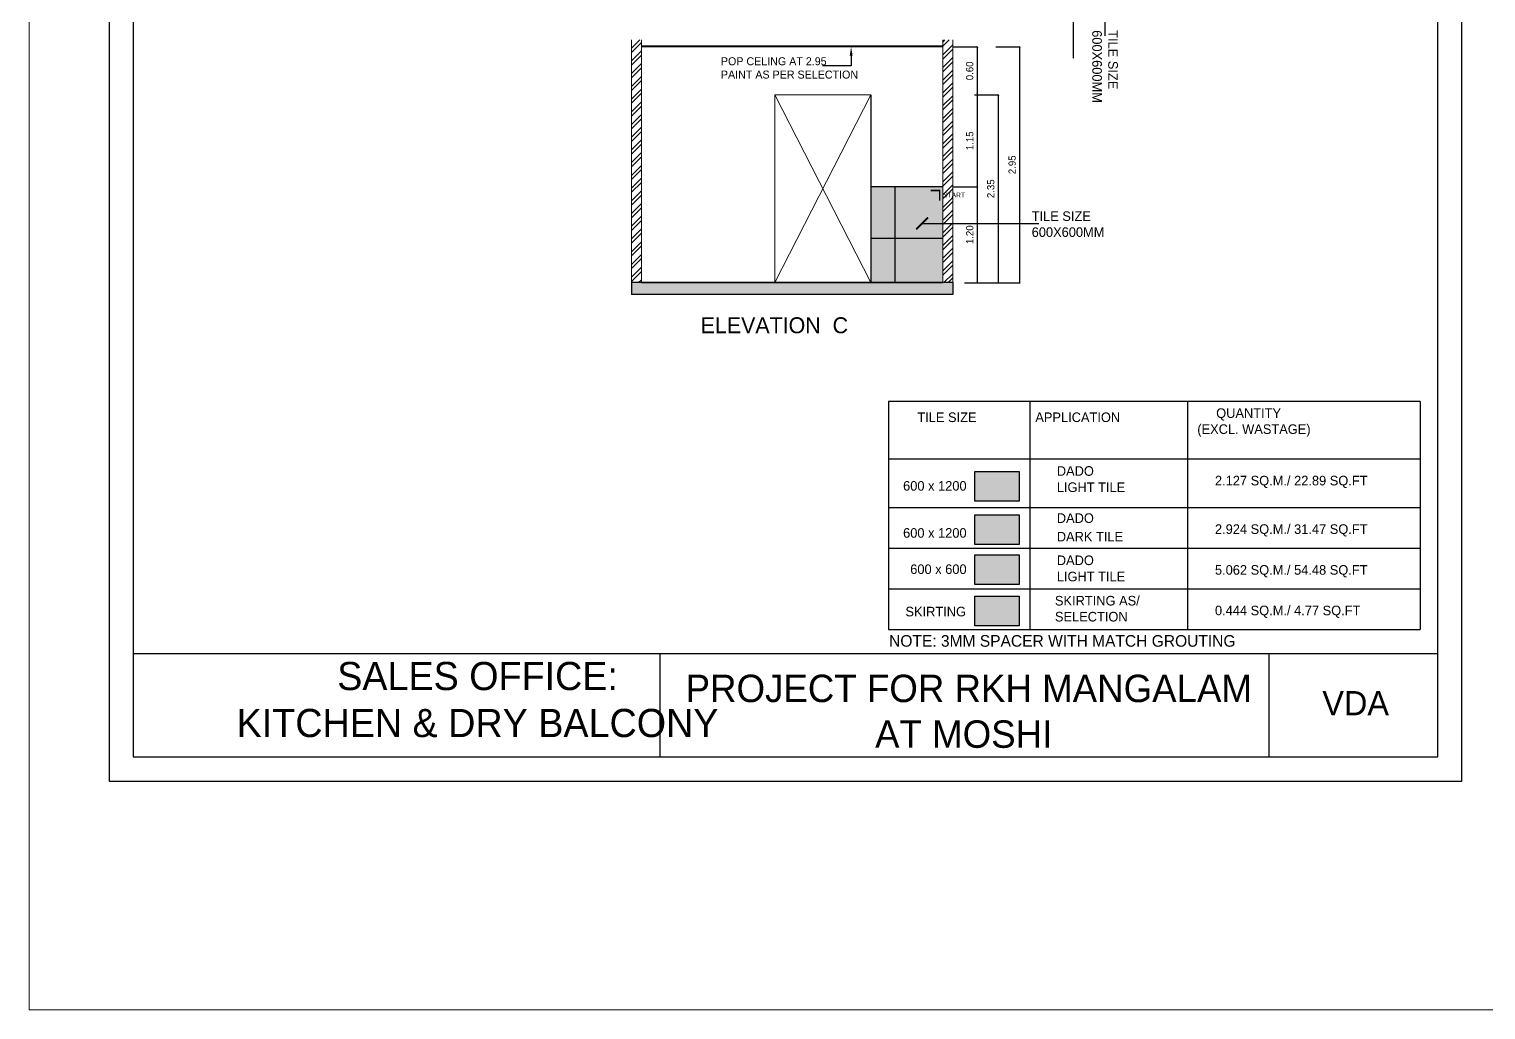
# Model space of a CAD drawing. Header units: metres. Extents: x 494 to 1845, y -666 to 1061.
# Drawn here: x 1814.2 to 1832.42, y 141.99 to 154.26 of the extents above; entities that cross this region are included whole.
import ezdxf
from ezdxf import colors
from ezdxf.entities.mleader import LeaderData, LeaderLine
from ezdxf.math import Vec2, Vec3

# ---------------------------------------------------------------- set-up
doc = ezdxf.new("R2010")
doc.units = ezdxf.units.M
doc.header["$MEASUREMENT"] = 0
doc.linetypes.add('1', pattern=[0])
doc.layers.get('Defpoints').update_dxf_attribs({"color": 12})
for name, color, linetype, lineweight in [('01 WALL', 7, 'Continuous', 25), ('04 TEXT', 7, 'Continuous', 13), ('07 TEXT', 7, 'Continuous', 13), ('DIMENSION', 8, 'Continuous', 5), ('VDA - FALSE CEILING', 7, 'Continuous', 5), ('VDA-Col-slab', 1, 'Continuous', 30), ('VDA-DOOR', 23, 'Continuous', 5), ('VDA-HATCH', 8, 'Continuous', 9), ('VDA_LIGHT TILES', 254, 'Continuous', 5)]:
    doc.layers.add(name, color=color, linetype=linetype, lineweight=lineweight)
for name, color, linetype in [('10 HATCH', 253, 'Continuous'), ('Flooring', 250, 'Continuous'), ('PLINE', 7, '1'), ('RCC', 1, 'Continuous'), ('SHEET', 7, 'Continuous'), ('VDA-DIM', 252, '1'), ('VDA-TEXT', 250, '1'), ('VDA-WALL HATCH', 252, 'Continuous'), ('VDA_TILES', 152, '1'), ('WALL HATCH', 252, 'Continuous')]:
    doc.layers.add(name, color=color, linetype=linetype)
doc.styles.add('0.2', font='arial.ttf', dxfattribs={"height": 0.2})
doc.styles.add('arial', font='arial.ttf', dxfattribs={"height": 0.3})
doc.styles.add('NAME PLATE', font='arial.ttf')
doc.styles.add('RS', font='GOTHIC.TTF')
doc.styles.get("Standard").update_dxf_attribs({"font": 'arial.ttf'})
doc.dimstyles.new('SMALL', dxfattribs={"dimtxt": 0.16, "dimasz": 0.05, "dimexe": 0, "dimexo": 0, "dimgap": 0.05, "dimtad": 0, "dimdec": 1, "dimzin": 0, "dimdsep": 46, "dimtxsty": 'RS', "dimblk": 'ARCHTICK', "dimcen": 2.5, "dimclrd": 256, "dimclre": 256, "dimclrt": 5, "dimadec": 0, "dimazin": 0, "dimtfac": 1, "dimtofl": 0, "dimtmove": 0, "dimatfit": 3, "dimldrblk": 'ARCHTICK', "dimfxl": 0, "dimtolj": 1, "dimtzin": 0, "dimarcsym": 0})
doc.dimstyles.new('SMALL-1', dxfattribs={"dimtxt": 0.16, "dimasz": 0.035, "dimexe": 0, "dimexo": 0.1, "dimgap": 0.05, "dimtad": 1, "dimzin": 0, "dimdsep": 46, "dimtxsty": 'RS', "dimblk": 'DOT', "dimcen": 2.5, "dimclrd": 256, "dimclre": 256, "dimclrt": 5, "dimadec": 0, "dimazin": 0, "dimtfac": 1, "dimtdec": 3, "dimtofl": 0, "dimtmove": 0, "dimatfit": 3, "dimfxl": 0, "dimtolj": 1, "dimtzin": 0, "dimarcsym": 0})

# ---------------------------------------------------------------- blocks, each defined once
blk = doc.blocks.new('_ArchTick')
at = {"color": 0, "linetype": 'ByBlock', "const_width": 0.15}
blk.add_lwpolyline([(-0.5, -0.5), (0.5, 0.5)], dxfattribs=at)
blk = doc.blocks.new('*D1105')
at = {"layer": 'Defpoints', "color": 0}
for p in [(1825.637, 152.291), (1826.065, 152.291), (1825.803, 151.091)]:
    blk.add_point(p, dxfattribs=at)
at = {"layer": 'VDA-DIM', "lineweight": -2}
for p, q in [((1825.765, 152.291), (1826.065, 152.291)), ((1826.065, 151.091), (1826.065, 152.291)), ((1825.903, 151.091), (1826.065, 151.091))]:
    blk.add_line(p, q, dxfattribs=at)
at = {"layer": 'VDA-DIM', "lineweight": -2, "xscale": 0.025, "yscale": 0.025, "zscale": 0.025}
for p, rotation in [((1826.065, 152.291), 90), ((1826.065, 151.091), 270)]:
    blk.add_blockref('_ArchTick', p, dxfattribs=dict(at, rotation=rotation))
at = {"layer": 'VDA-DIM', "color": 5, "insert": (1825.968, 151.691), "char_height": 0.09, "attachment_point": 5, "rotation": 90, "style": 'RS'}
blk.add_mtext('\\A1;1.20', dxfattribs=at)
blk = doc.blocks.new('*D1106')
at = {"layer": 'Defpoints', "color": 0}
for p in [(1826.016, 153.441), (1826.064, 153.441), (1825.908, 152.291)]:
    blk.add_point(p, dxfattribs=at)
at = {"layer": 'VDA-DIM', "lineweight": -2}
for p, q in [((1826.064, 153.441), (1826.064, 153.441)), ((1826.064, 152.291), (1826.064, 153.441)), ((1826.008, 152.291), (1826.064, 152.291))]:
    blk.add_line(p, q, dxfattribs=at)
at = {"layer": 'VDA-DIM', "lineweight": -2, "xscale": 0.025, "yscale": 0.025, "zscale": 0.025}
for p, rotation in [((1826.064, 153.441), 90), ((1826.064, 152.291), 270)]:
    blk.add_blockref('_ArchTick', p, dxfattribs=dict(at, rotation=rotation))
at = {"layer": 'VDA-DIM', "color": 5, "insert": (1825.968, 152.866), "char_height": 0.09, "attachment_point": 5, "rotation": 90, "style": 'RS'}
blk.add_mtext('\\A1;1.15', dxfattribs=at)
blk = doc.blocks.new('*D1107')
at = {"layer": 'Defpoints', "color": 0}
for p in [(1825.739, 154.041), (1826.595, 154.041), (1825.803, 151.091)]:
    blk.add_point(p, dxfattribs=at)
at = {"layer": 'VDA-DIM', "lineweight": -2}
for p, q in [((1826.295, 154.041), (1826.595, 154.041)), ((1826.595, 151.091), (1826.595, 154.041)), ((1826.295, 151.091), (1826.595, 151.091))]:
    blk.add_line(p, q, dxfattribs=at)
at = {"layer": 'VDA-DIM', "lineweight": -2, "xscale": 0.025, "yscale": 0.025, "zscale": 0.025}
for p, rotation in [((1826.595, 154.041), 90), ((1826.595, 151.091), 270)]:
    blk.add_blockref('_ArchTick', p, dxfattribs=dict(at, rotation=rotation))
at = {"layer": 'VDA-DIM', "color": 5, "insert": (1826.498, 152.566), "char_height": 0.09, "attachment_point": 5, "rotation": 90, "style": 'RS'}
blk.add_mtext('\\A1;2.95', dxfattribs=at)
blk = doc.blocks.new('*D1108')
at = {"layer": 'Defpoints', "color": 0}
for p in [(1825.803, 153.441), (1826.328, 153.441), (1825.803, 151.091)]:
    blk.add_point(p, dxfattribs=at)
at = {"layer": 'VDA-DIM', "lineweight": -2}
for p, q in [((1826.028, 153.441), (1826.328, 153.441)), ((1826.328, 151.091), (1826.328, 153.441)), ((1826.028, 151.091), (1826.328, 151.091))]:
    blk.add_line(p, q, dxfattribs=at)
at = {"layer": 'VDA-DIM', "lineweight": -2, "xscale": 0.025, "yscale": 0.025, "zscale": 0.025}
for p, rotation in [((1826.328, 153.441), 90), ((1826.328, 151.091), 270)]:
    blk.add_blockref('_ArchTick', p, dxfattribs=dict(at, rotation=rotation))
at = {"layer": 'VDA-DIM', "color": 5, "insert": (1826.231, 152.266), "char_height": 0.09, "attachment_point": 5, "rotation": 90, "style": 'RS'}
blk.add_mtext('\\A1;2.35', dxfattribs=at)
blk = doc.blocks.new('*D1109')
at = {"layer": 'Defpoints', "color": 0}
for p in [(1825.63, 154.041), (1826.064, 154.041), (1826.016, 153.441)]:
    blk.add_point(p, dxfattribs=at)
at = {"layer": 'VDA-DIM', "lineweight": -2}
for p, q in [((1825.764, 154.041), (1826.064, 154.041)), ((1826.064, 153.441), (1826.064, 154.041)), ((1826.064, 153.441), (1826.064, 153.441))]:
    blk.add_line(p, q, dxfattribs=at)
at = {"layer": 'VDA-DIM', "lineweight": -2, "xscale": 0.025, "yscale": 0.025, "zscale": 0.025}
for p, rotation in [((1826.064, 154.041), 90), ((1826.064, 153.441), 270)]:
    blk.add_blockref('_ArchTick', p, dxfattribs=dict(at, rotation=rotation))
at = {"layer": 'VDA-DIM', "color": 5, "insert": (1825.967, 153.741), "char_height": 0.09, "attachment_point": 5, "rotation": 90, "style": 'RS'}
blk.add_mtext('\\A1;0.60', dxfattribs=at)

msp = doc.modelspace()

# ---------------------------------------------------------------- hatches: boundary and pattern name
at = {"layer": '10 HATCH', "true_color": 0xe3e3e3}
h = msp.add_hatch(color=254, dxfattribs=at)
h.dxf.hatch_style = 1
h.paths.add_polyline_path([(1824.7299, 151.643), (1824.7299, 152.2914), (1825.6299, 152.2914), (1825.6299, 151.643)])
at = {"layer": '10 HATCH'}
h = msp.add_hatch(color=8, dxfattribs=at)
h.dxf.hatch_style = 1
h.paths.add_polyline_path([(1826.0301, 148.1859), (1826.5857, 148.1859), (1826.5857, 147.8155), (1826.0301, 147.8155)])
at = {"layer": '10 HATCH', "true_color": 0xe3e3e3}
h = msp.add_hatch(color=254, dxfattribs=at)
h.dxf.hatch_style = 1
h.paths.add_polyline_path([(1826.0301, 147.6855), (1826.5857, 147.6855), (1826.5857, 147.3151), (1826.0301, 147.3151)])
at = {"layer": '10 HATCH', "true_color": 0x575757}
h = msp.add_hatch(color=251, dxfattribs=at)
h.dxf.hatch_style = 1
h.paths.add_polyline_path([(1826.0301, 147.1681), (1826.5857, 147.1681), (1826.5857, 146.7976), (1826.0301, 146.7976)])
at = {"layer": 'VDA-HATCH', "lineweight": 25, "true_color": 0xbcbcbc}
h = msp.add_hatch(color=9, dxfattribs=at)
h.dxf.hatch_style = 1
h.paths.add_polyline_path([(1826.0301, 148.7281), (1826.5857, 148.7281), (1826.5857, 148.3577), (1826.0301, 148.3577)])
at = {"layer": 'VDA-WALL HATCH'}
h = msp.add_hatch(dxfattribs=at)
h.set_pattern_fill('ANSI32', color=256, scale=0.3)
h.set_pattern_definition([(45, (474.27797, -218.47428), (-0.079549513, 0.079549513), []), (45, (474.331, -218.47428), (-0.079549513, 0.079549513), [])])
h.paths.add_polyline_path([(1821.8605, 154.1279), (1821.7355, 154.1279), (1821.7355, 151.0914), (1821.8605, 151.0914)])
h.paths.add_polyline_path([(1825.7555, 154.1279), (1825.6305, 154.1279), (1825.6305, 151.0914), (1825.7555, 151.0914)])
at = {"layer": 'VDA_LIGHT TILES', "true_color": 0xe3e3e3}
h = msp.add_hatch(color=254, dxfattribs=at)
h.dxf.hatch_style = 1
h.paths.add_polyline_path([(1824.7299, 151.643), (1825.6299, 151.643), (1825.6299, 151.0914), (1824.7299, 151.0914), (1824.7299, 151.643)])
at = {"layer": 'WALL HATCH'}
h = msp.add_hatch(color=8, dxfattribs=at)
h.dxf.hatch_style = 1
h.paths.add_polyline_path([(1821.7355, 150.9414), (1825.7555, 150.9414), (1825.7555, 151.0914), (1821.7355, 151.0914)])

# ---------------------------------------------------------------- linework, layer by layer
for p, q in [((1827.2632, 157.6706), (1827.2632, 153.9003, -0.0001)), ((1821.8605, 151.0914), (1825.6308, 151.0914, -0.0001))]:
    msp.add_line(p, q)
at = {"color": 18, "lineweight": 20, "true_color": 0x000000}
for p, q in [((1821.7355, 151.0914), (1821.7355, 154.1279, 0)), ((1821.8605, 151.0914), (1821.8605, 154.1279, -0.0001)), ((1825.6305, 151.0914), (1825.6305, 154.1279)), ((1825.7555, 151.0914), (1825.7555, 154.1279, 0))]:
    msp.add_line(p, q, dxfattribs=at)
at = {"layer": '01 WALL'}
for p, q in [((1815.5008, 146.4509), (1831.8217, 146.4509, -0.0001)), ((1822.096, 145.1565), (1822.096, 146.4509, -0.0001)), ((1829.7107, 146.4509), (1829.7107, 145.1565, -0.0001))]:
    msp.add_line(p, q, dxfattribs=at)
at = {"layer": '01 WALL', "color": 23, "const_width": 0.02}
msp.add_lwpolyline([(1825.4771, 152.2454), (1825.5914, 152.2454), (1825.5914, 152.1166)], dxfattribs=at)
at = {"layer": '10 HATCH', "color": 0}
for p, q in [((1831.6033, 149.6058), (1831.6033, 146.7526)), ((1824.9495, 147.7705), (1831.6033, 147.7705)), ((1824.9495, 147.2616), (1831.6033, 147.2616)), ((1824.9495, 146.7526), (1831.6033, 146.7526))]:
    msp.add_line(p, q, dxfattribs=at)
msp.add_lwpolyline([(1831.8217, 168.4879), (1815.5008, 168.4879), (1815.5008, 145.1565), (1831.8217, 145.1565)], close=True, dxfattribs=at)
at = {"layer": 'DIMENSION', "color": 6}
for p, q in [((1814.2002, 309.0934), (1814.2002, 141.9928)), ((1814.2002, 141.9928), (1844.4124, 141.9928))]:
    msp.add_line(p, q, dxfattribs=at)
at = {"layer": 'Flooring', "color": 0}
for p, q in [((1824.9495, 149.6058), (1824.9495, 146.7526)), ((1826.7194, 149.6058), (1826.7194, 146.7526)), ((1828.6912, 149.6058), (1828.6912, 146.7526)), ((1824.9495, 148.8878), (1831.6033, 148.8878)), ((1824.9495, 148.2794), (1831.6033, 148.2794))]:
    msp.add_line(p, q, dxfattribs=at)
msp.add_lwpolyline([(1831.6033, 149.6058), (1824.9495, 149.6058)], dxfattribs=at)
at = {"layer": 'PLINE'}
for points in [[(1826.0301, 148.7281), (1826.5857, 148.7281), (1826.5857, 148.3577), (1826.0301, 148.3577)], [(1826.0301, 148.1859), (1826.5857, 148.1859), (1826.5857, 147.8155), (1826.0301, 147.8155)], [(1826.0301, 147.6855), (1826.5857, 147.6855), (1826.5857, 147.3151), (1826.0301, 147.3151)], [(1826.0301, 147.1681), (1826.5857, 147.1681), (1826.5857, 146.7976), (1826.0301, 146.7976)]]:
    msp.add_lwpolyline(points, close=True, dxfattribs=at)
at = {"layer": 'RCC', "lineweight": -3}
for p, q in [((1821.7355, 151.0914), (1821.7355, 150.9414, -0.0001)), ((1825.7555, 151.0914), (1821.7355, 151.0914, -0.0001)), ((1825.7555, 151.0914), (1825.7555, 150.9414, -0.0001)), ((1825.7555, 150.9414), (1821.7355, 150.9414, -0.0001))]:
    msp.add_line(p, q, dxfattribs=at)
at = {"layer": 'SHEET'}
msp.add_lwpolyline([(1832.1223, 168.7885), (1815.2002, 168.7885), (1815.2002, 144.8559), (1832.1223, 144.8559)], close=True, dxfattribs=at)
at = {"layer": 'VDA - FALSE CEILING', "color": 18, "lineweight": -3, "true_color": 0x000000}
for p, q in [((1825.6305, 154.0514, 0), (1821.8605, 154.0514, 0)), ((1825.6305, 154.0414, 0), (1821.8605, 154.0414, 0))]:
    msp.add_line(p, q, dxfattribs=at)
at = {"layer": 'VDA-Col-slab', "color": 18, "lineweight": -3, "true_color": 0x000000}
msp.add_line((1821.8605, 151.0914), (1825.6308, 151.0914, -0.0001), dxfattribs=at)
at = {"layer": 'VDA-DOOR', "color": 8}
for p, q in [((1824.7305, 153.4414), (1823.5305, 151.0914, -0.0001)), ((1823.5305, 153.4414), (1824.7305, 151.0914, -0.0001))]:
    msp.add_line(p, q, dxfattribs=at)
msp.add_lwpolyline([(1824.7305, 153.4414), (1823.5305, 153.4414), (1823.5305, 151.0914), (1824.7305, 151.0914)], close=True, dxfattribs=at)
at = {"layer": 'VDA_TILES'}
for p, q in [((1824.7305, 153.4414), (1824.7305, 151.0914, -0.0001)), ((1825.6299, 152.2914, 0.0001), (1824.7299, 152.2914, -0.0001)), ((1825.0299, 152.2914, 0), (1825.0299, 151.0914, -0.0001)), ((1825.6299, 151.643), (1824.7299, 151.643, -0.0001)), ((1825.6299, 151.0914), (1824.7299, 151.0914, -0.0001))]:
    msp.add_line(p, q, dxfattribs=at)

# ---------------------------------------------------------------- texts
at = {"layer": '04 TEXT', "attachment_point": 1}
for s, insert, char_height, width in [('{\\fCentury Gothic|b0|i0|c0|p34;\\C1; NOTE: 3MM SPACER WITH MATCH GROUTING}', (1824.9046, 146.6818), 0.145479, 7.522286), ('{\\fCentury Gothic|b0|i0|c0|p34;VDA}', (1830.3785, 145.9817), 0.30333, 16.777852)]:
    msp.add_mtext(s, dxfattribs=dict(at, insert=insert, char_height=char_height, width=width))
at = {"layer": '07 TEXT', "insert": (1827.4984, 154.2499), "char_height": 0.12, "width": 1.394661, "attachment_point": 7, "rotation": 270, "style": '0.2'}
msp.add_mtext('{\\fCentury Gothic|b0|i0|c0|p34;TILE SIZE}\\P{\\fCentury Gothic|b0|i0|c0|p34;600X600MM}', dxfattribs=at)
at = {"layer": '07 TEXT', "insert": (1826.7424, 151.6618), "char_height": 0.12, "width": 1.394661, "attachment_point": 7, "style": '0.2'}
msp.add_mtext('{\\fCentury Gothic|b0|i0|c0|p34;TILE SIZE}\\P{\\fCentury Gothic|b0|i0|c0|p34;600X600MM}', dxfattribs=at)
at = {"layer": 'SHEET', "attachment_point": 5, "style": 'NAME PLATE'}
for s, insert, char_height, width in [('{\\fCentury Gothic|b0|i0|c0|p34;SALES OFFICE:}\\P{\\fCentury Gothic|b0|i0|c0|p34;KITCHEN & DRY BALCONY}', (1819.8101, 145.8733), 0.352651, 8.044388), ('{\\fCentury Gothic|b0|i0|c0|p34; PROJECT FOR RKH MANGALAM\\PAT MOSHI}', (1825.8918, 145.7264), 0.343076, 7.825963)]:
    msp.add_mtext(s, dxfattribs=dict(at, insert=insert, char_height=char_height, width=width))
at = {"layer": 'VDA-TEXT', "color": 7, "insert": (1825.9086, 152.1569), "char_height": 0.06, "width": 0.951781, "attachment_point": 9, "style": 'arial'}
msp.add_mtext('START ', dxfattribs=at)
at = {"layer": 'VDA-TEXT', "insert": (1823.5233, 150.658), "char_height": 0.2, "width": 2.207254, "attachment_point": 2, "style": '0.2'}
msp.add_mtext('\\pt2;{\\fCentury Gothic|b0|i0|c0|p34;ELEVATION  C}', dxfattribs=at)
at = {"layer": 'VDA-TEXT', "char_height": 0.12, "attachment_point": 1}
for s, insert, width in [('{\\fCentury Gothic|b0|i0|c0|p34;\\C0;TILE SIZE}', (1825.3123, 149.4671), 1.060908), ('{\\fCentury Gothic|b0|i0|c0|p34;\\C0;APPLICATION}', (1826.7881, 149.4671), 1.903104), ('{\\fCentury Gothic|b0|i0|c0|p34;\\W5.30809;  \\W1;QUANTITY ^J\\W5.30809; \\W1;(EXCL. WASTAGE)}', (1828.5774, 149.5186), 2.989172), ('{\\fCentury Gothic|b0|i0|c0|p34;DADO}', (1827.0567, 148.7949), 0.873555), ('{\\fCentury Gothic|b0|i0|c0|p34;\\C256;LIGHT TILE}', (1827.0567, 148.5915), 2.842635), ('{\\fCentury Gothic|b0|i0|c0|p34;DADO}', (1827.0567, 148.205), 0.873555), ('{\\fCentury Gothic|b0|i0|c0|p34;\\C256;DARK TILE}', (1827.0567, 147.9733), 2.842635), ('{\\fCentury Gothic|b0|i0|c0|p34;DADO}', (1827.0567, 147.6776), 0.873555), ('{\\fCentury Gothic|b0|i0|c0|p34;\\C256;LIGHT TILE}', (1827.0567, 147.4742), 2.842635), ('{\\fCentury Gothic|b0|i0|c0|p34;SKIRTING AS/ SELECTION}', (1827.0333, 147.1721), 1.464609)]:
    msp.add_mtext(s, dxfattribs=dict(at, insert=insert, width=width))
at = {"layer": 'VDA-TEXT', "char_height": 0.12, "width": 1.424926, "attachment_point": 9, "rotation": 0}
for s, insert in [('{\\fCentury Gothic|b0|i0|c0|p34;600 x 1200}', (1825.928, 148.4869)), ('{\\fCentury Gothic|b0|i0|c0|p34;600 x 1200}', (1825.928, 147.8981)), ('{\\fCentury Gothic|b0|i0|c0|p34;600 x 600}', (1825.928, 147.4443)), ('{\\fCentury Gothic|b0|i0|c0|p34;SKIRTING }', (1825.9207, 146.914))]:
    msp.add_mtext(s, dxfattribs=dict(at, insert=insert))
at = {"layer": 'VDA-TEXT', "color": 1, "char_height": 0.12, "width": 2.842635, "attachment_point": 1}
for s, insert in [('\\pt8,10;{\\fCentury Gothic|b0|i0|c0|p34;2.127 SQ.M./ 22.89 SQ.FT}', (1829.0354, 148.6745)), ('{\\fCentury Gothic|b0|i0|c0|p34;\\C0;2.924 SQ.M./ 31.47 SQ.FT}', (1829.0354, 148.0679)), ('\\pt8,10;{\\fCentury Gothic|b0|i0|c0|p34;5.062 SQ.M./ 54.48 SQ.FT}', (1829.0354, 147.5572)), ('{\\fCentury Gothic|b0|i0|c0|p34;\\C0;0.444 SQ.M./ 4.77 SQ.FT}', (1829.0354, 147.05))]:
    msp.add_mtext(s, dxfattribs=dict(at, insert=insert))

# ---------------------------------------------------------------- dimensions: what is measured, and where the dimension line sits
at = {"layer": 'VDA-DIM'}
for base, p1, p2, picture, middle in [((1826.0639, 154.0414), (1826.0159, 153.4414), (1825.6305, 154.0414), '*D1109', (1825.9666, 153.7414)), ((1826.5951, 154.0414), (1825.8033, 151.0914, -0.0001), (1825.7389, 154.0414, -0.0001), '*D1107', (1826.4978, 152.5664)), ((1826.3284, 153.4414), (1825.8033, 151.0914, -0.0001), (1825.8033, 153.4414, -0.0001), '*D1108', (1826.2311, 152.2664)), ((1826.0639, 153.4414), (1825.9081, 152.2914), (1826.0159, 153.4414), '*D1106', (1825.9678, 152.8664)), ((1826.0655, 152.2914), (1825.8033, 151.0914, -0.0001), (1825.6367, 152.2914, -0.0001), '*D1105', (1825.9682, 151.6914))]:
    dim = msp.add_linear_dim(base=base, p1=p1, p2=p2, angle=90, dimstyle='SMALL-1', override={"dimtxt": 0.09, "dimasz": 0.025, "dimblk": 'ArchTick'}, dxfattribs=at)
    dim.commit()
    dim.dimension.update_dxf_attribs({"geometry": picture, "text_midpoint": middle})

# ---------------------------------------------------------------- leaders
for points in [[(1827.656, 155.6388, 0.0013), (1827.656, 154.1776, 0.0013)], [(1825.3719, 151.8318, 0.0013), (1826.833, 151.8318, 0.0013)]]:
    msp.add_leader(points, dimstyle='SMALL', override={"dimasz": 0.15, "dimfxl": 0.3, "dimarcsym": 1})

# ---------------------------------------------------------------- next in the draw order: texts
at = {"layer": '07 TEXT', "insert": (1822.8543, 153.6429, 0), "char_height": 0.1, "width": 1.866941, "attachment_point": 7, "style": '0.2', "bg_fill": 2}
msp.add_mtext('{\\fCentury Gothic|b0|i0|c0|p34;POP CELING AT 2.95}\\P{\\fCentury Gothic|b0|i0|c0|p34;PAINT AS PER SELECTION}', dxfattribs=at)

# ---------------------------------------------------------------- next in the draw order: leaders
at = {"layer": 'VDA-TEXT', "color": 252}
ml = msp.add_multileader_mtext('Standard', dxfattribs=at)
ml.set_content('', color=252)
ml.set_leader_properties()
ml.build(insert=Vec2(0, 0))
ml.multileader.update_dxf_attribs({"dogleg_length": 0.36, "arrow_head_size": 0.11})
ctx = ml.context
ctx.base_point, ctx.char_height, ctx.arrow_head_size, ctx.landing_gap_size, ctx.plane_origin, ctx.plane_x_axis, ctx.plane_y_axis = Vec3(1824.124, 153.8037, 0), 0.18, 0.11, 0.09, Vec3(1824.484, 154.1831, 0), Vec3(-1, 0), Vec3(0, -1)
notes = []
notes.append((ctx, [(0, (1, 1, 0), (1824.484, 153.8037, 0), (-1, 0), 0.36, [(0, [(1824.484, 154.0414, 0)], 0, [])])]))
ctx.mtext.insert, ctx.mtext.text_direction, ctx.mtext.rotation, ctx.mtext.flow_direction = Vec3(1824.034, 153.7137, 0), Vec3(-1, 0), 3.1415927, 5
for ctx, leaders in notes:
    for number, flags, end, landing, length, lines in leaders:
        leader = LeaderData()
        leader.index, (leader.has_last_leader_line, leader.has_dogleg_vector, leader.attachment_direction) = number, flags
        leader.last_leader_point, leader.dogleg_vector, leader.dogleg_length = Vec3(end), Vec3(landing), length
        for number, points, colour, breaks in lines:
            line = LeaderLine()
            line.index, line.vertices, line.color, line.breaks = number, Vec3.list(points), colors.encode_raw_color(colour), breaks
            leader.lines.append(line)
        ctx.leaders.append(leader)

doc.saveas('drawing.dxf')
